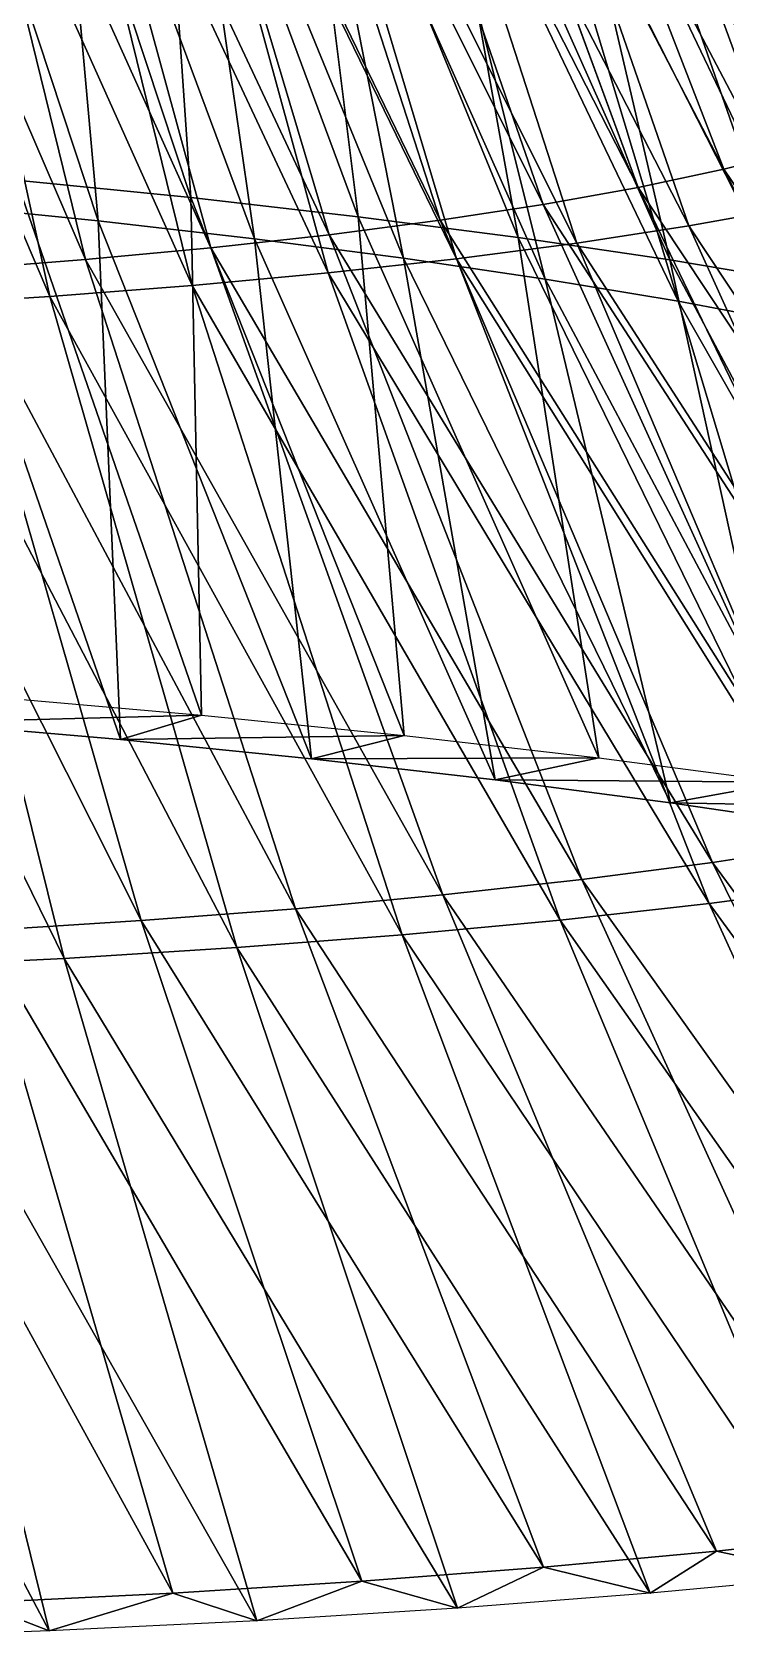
# Model space of a CAD drawing. Header units: metres. Extents: x -144 to 156, y -13 to 466.
# Drawn here: x 32.85 to 51.26, y -13.25 to 29.45 of the extents above; entities that cross this region are included whole.
import ezdxf

# ---------------------------------------------------------------- set-up
doc = ezdxf.new("R2010")
doc.units = ezdxf.units.M

msp = doc.modelspace()

# ---------------------------------------------------------------- linework, layer by layer
for points in [[(58.73519, 28.593943, -1009.2325), (50.476418, 44.28442, -1004.85474), (51.310165, 44.803314, -1008.30066), (51.310265, 44.803413, -1008.30054)], [(57.772804, 27.994986, -1005.2548), (49.401672, 43.780792, -1001.4739), (50.476418, 44.28442, -1004.85474), (50.476517, 44.28452, -1004.8546)], [(57.772804, 27.994986, -1005.2548), (50.476418, 44.28442, -1004.85474), (58.73519, 28.593943, -1009.2325), (58.73529, 28.594042, -1009.23236)], [(56.53222, 27.413645, -1001.3523), (48.091164, 43.29488, -998.1746), (49.401672, 43.780792, -1001.4739), (49.40177, 43.78089, -1001.47375)], [(56.53222, 27.413645, -1001.3523), (49.401672, 43.780792, -1001.4739), (57.772804, 27.994986, -1005.2548), (57.772903, 27.995085, -1005.2547)], [(55.019497, 26.852758, -997.54395), (46.55127, 42.829056, -994.97296), (48.091164, 43.29488, -998.1746), (48.091263, 43.29498, -998.1745)], [(55.019497, 26.852758, -997.54395), (48.091164, 43.29488, -998.1746), (56.53222, 27.413645, -1001.3523), (56.53232, 27.413744, -1001.3522)], [(53.242, 26.315058, -993.84827), (44.789497, 42.38559, -991.8845), (46.55127, 42.829056, -994.97296), (46.55137, 42.829155, -994.97284)], [(53.242, 26.315058, -993.84827), (46.55127, 42.829056, -994.97296), (55.019497, 26.852758, -997.54395), (55.019596, 26.852858, -997.5438)], [(59.605232, 26.451185, -995.59204), (50.987022, 42.38211, -992.7092), (52.676895, 42.893307, -996.2227), (52.676994, 42.893406, -996.2226)], [(51.20839, 25.803162, -990.28326), (42.814445, 41.966637, -988.9243), (44.789497, 42.38559, -991.8845), (44.789597, 42.38569, -991.8844)], [(51.20839, 25.803162, -990.28326), (44.789497, 42.38559, -991.8845), (53.242, 26.315058, -993.84827), (53.2421, 26.315157, -993.84814)], [(57.677746, 25.868114, -991.58453), (49.053665, 41.89545, -989.32), (50.987022, 42.38211, -992.7092), (50.98712, 42.38221, -992.7091)], [(57.677746, 25.868114, -991.58453), (50.987022, 42.38211, -992.7092), (59.605232, 26.451185, -995.59204), (59.60533, 26.451284, -995.5919)], [(48.928577, 25.319567, -986.86633), (40.635727, 41.574245, -986.1069), (42.814445, 41.966637, -988.9243), (42.814545, 41.966736, -988.9242)], [(48.928577, 25.319567, -986.86633), (42.814445, 41.966637, -988.9243), (51.20839, 25.803162, -990.28326), (51.20849, 25.80326, -990.28314)], [(55.472546, 25.313025, -987.71875), (46.88623, 41.435696, -986.07153), (49.053665, 41.89545, -989.32), (49.053764, 41.89555, -989.3199)], [(55.472546, 25.313025, -987.71875), (49.053665, 41.89545, -989.32), (57.677746, 25.868114, -991.58453), (57.677845, 25.868214, -991.5844)], [(46.413685, 24.866629, -983.61414), (38.26394, 41.21032, -983.44586), (40.635727, 41.574245, -986.1069), (40.635826, 41.574345, -986.10675)], [(46.413685, 24.866629, -983.61414), (40.635727, 41.574245, -986.1069), (48.928577, 25.319567, -986.86633), (48.928677, 25.319666, -986.8662)], [(53.000366, 24.788624, -984.0135), (44.495316, 41.005085, -982.9796), (46.88623, 41.435696, -986.07153), (46.88633, 41.435795, -986.0714)], [(53.000366, 24.788624, -984.0135), (46.88623, 41.435696, -986.07153), (55.472546, 25.313025, -987.71875), (55.472645, 25.313124, -987.7186)], [(43.675934, 24.446552, -980.54254), (35.710655, 40.87664, -980.9542), (38.26394, 41.21032, -983.44586), (38.264038, 41.21042, -983.44574)], [(43.675934, 24.446552, -980.54254), (38.26394, 41.21032, -983.44586), (46.413685, 24.866629, -983.61414), (46.413784, 24.866728, -983.614)], [(50.27327, 24.297466, -980.48694), (41.892517, 40.605713, -980.05945), (44.495316, 41.005085, -982.9796), (44.495415, 41.005184, -982.9795)], [(50.27327, 24.297466, -980.48694), (44.495316, 41.005085, -982.9796), (53.000366, 24.788624, -984.0135), (53.000465, 24.788723, -984.01337)], [(37.586258, 23.712997, -974.9998), (30.110159, 40.30635, -976.52673), (32.988304, 40.574825, -978.6441), (32.988403, 40.574924, -978.644)], [(40.728672, 24.061382, -977.6664), (32.988304, 40.574825, -978.6441), (35.710655, 40.87664, -980.9542), (35.710754, 40.87674, -980.9541)], [(37.586258, 23.712997, -974.9998), (32.988304, 40.574825, -978.6441), (40.728672, 24.061382, -977.6664), (40.72877, 24.061481, -977.66626)], [(40.728672, 24.061382, -977.6664), (35.710655, 40.87664, -980.9542), (43.675934, 24.446552, -980.54254), (43.676033, 24.446651, -980.5424)], [(47.3045, 23.841944, -977.15607), (39.090538, 40.239532, -977.3251), (41.892517, 40.605713, -980.05945), (41.892616, 40.605812, -980.0593)], [(47.3045, 23.841944, -977.15607), (41.892517, 40.605713, -980.05945), (50.27327, 24.297466, -980.48694), (50.27337, 24.297565, -980.4868)], [(34.264015, 23.403097, -972.5558), (27.090233, 40.07252, -974.6125), (30.110159, 40.30635, -976.52673), (30.110258, 40.30645, -976.5266)], [(34.264015, 23.403097, -972.5558), (30.110159, 40.30635, -976.52673), (37.586258, 23.712997, -974.9998), (37.586357, 23.713097, -974.9997)], [(44.108555, 23.424274, -974.0373), (36.103035, 39.90832, -974.79), (39.090538, 40.239532, -977.3251), (39.090637, 40.23963, -977.32495)], [(44.108555, 23.424274, -974.0373), (39.090538, 40.239532, -977.3251), (47.3045, 23.841944, -977.15607), (47.3046, 23.842043, -977.15594)], [(30.778114, 23.13319, -970.3462), (27.090233, 40.07252, -974.6125), (34.264015, 23.403097, -972.5558), (34.264114, 23.403196, -972.55566)], [(40.70099, 23.046495, -971.14575), (32.94456, 39.613697, -972.46643), (36.103035, 39.90832, -974.79), (36.103134, 39.90842, -974.78986)], [(40.70099, 23.046495, -971.14575), (36.103035, 39.90832, -974.79), (44.108555, 23.424274, -974.0373), (44.108654, 23.424374, -974.0372)], [(33.318375, 22.417763, -966.0994), (26.177015, 39.139763, -968.49817), (29.630495, 39.357094, -970.3657), (29.630594, 39.357193, -970.3656)], [(37.09841, 22.710445, -968.4955), (29.630495, 39.357094, -970.3657), (32.94456, 39.613697, -972.46643), (32.94466, 39.613796, -972.4663)], [(33.318375, 22.417763, -966.0994), (29.630495, 39.357094, -970.3657), (37.09841, 22.710445, -968.4955), (37.09851, 22.710545, -968.49536)], [(37.05605, 25.048927, -1087.5082), (36.091393, 39.124905, -1073.7601), (32.26643, 39.56456, -1076.0605), (32.26653, 39.56466, -1076.0604)], [(37.05605, 25.048927, -1087.5082), (32.26643, 39.56456, -1076.0605), (32.43159, 25.514885, -1089.8682), (32.43169, 25.514984, -1089.868)], [(37.09841, 22.710445, -968.4955), (32.94456, 39.613697, -972.46643), (40.70099, 23.046495, -971.14575), (40.701088, 23.046595, -971.1456)], [(29.379318, 22.169872, -963.96924), (26.177015, 39.139763, -968.49817), (33.318375, 22.417763, -966.0994), (33.318474, 22.417862, -966.0993)], [(34.59764, 24.430103, -1083.1985), (33.33535, 38.54029, -1069.6295), (29.808031, 38.945732, -1071.7509), (29.80813, 38.94583, -1071.7507)], [(34.59764, 24.430103, -1083.1985), (29.808031, 38.945732, -1071.7509), (30.282797, 24.864864, -1085.4005), (30.282896, 24.864964, -1085.4004)], [(41.50161, 24.537941, -1084.8346), (39.743805, 38.648647, -1071.2012), (36.091393, 39.124905, -1073.7601), (36.09149, 39.125004, -1073.76)], [(41.50161, 24.537941, -1084.8346), (36.091393, 39.124905, -1073.7601), (37.05605, 25.048927, -1087.5082), (37.05615, 25.049026, -1087.508)], [(38.745567, 23.953327, -1080.7039), (36.703556, 38.101093, -1067.2697), (33.33535, 38.54029, -1069.6295), (33.33545, 38.54039, -1069.6294)], [(38.745567, 23.953327, -1080.7039), (33.33535, 38.54029, -1069.6295), (34.59764, 24.430103, -1083.1985), (34.59774, 24.430202, -1083.1984)], [(45.74662, 23.984411, -1081.8604), (43.20586, 38.138107, -1068.396), (39.743805, 38.648647, -1071.2012), (39.743904, 38.648746, -1071.201)], [(45.74662, 23.984411, -1081.8604), (39.743805, 38.648647, -1071.2012), (41.50161, 24.537941, -1084.8346), (41.50171, 24.53804, -1084.8345)], [(42.70637, 23.436857, -1077.9288), (39.896217, 37.63028, -1064.6827), (36.703556, 38.101093, -1067.2697), (36.703655, 38.101192, -1067.2695)], [(42.70637, 23.436857, -1077.9288), (36.703556, 38.101093, -1067.2697), (38.745567, 23.953327, -1080.7039), (38.745667, 23.953426, -1080.7037)], [(49.770397, 23.391037, -1078.6001), (46.4607, 37.59577, -1065.3584), (43.20586, 38.138107, -1068.396), (43.20596, 38.138206, -1068.3959)], [(49.770397, 23.391037, -1078.6001), (43.20586, 38.138107, -1068.396), (45.74662, 23.984411, -1081.8604), (45.74672, 23.98451, -1081.8602)], [(46.46075, 22.88321, -1074.8868), (42.897793, 37.130146, -1061.8815), (39.896217, 37.63028, -1064.6827), (39.896317, 37.63038, -1064.6826)], [(46.46075, 22.88321, -1074.8868), (39.896217, 37.63028, -1064.6827), (42.70637, 23.436857, -1077.9288), (42.70647, 23.436956, -1077.9287)], [(53.553333, 22.760708, -1075.0696), (49.49247, 37.024284, -1062.103), (46.4607, 37.59577, -1065.3584), (46.4608, 37.59587, -1065.3583)], [(53.553333, 22.760708, -1075.0696), (46.4607, 37.59577, -1065.3584), (49.770397, 23.391037, -1078.6001), (49.770496, 23.391136, -1078.6)], [(49.990425, 22.295082, -1071.5927), (45.693645, 36.603127, -1058.8795), (42.897793, 37.130146, -1061.8815), (42.897892, 37.130245, -1061.8813)], [(49.990425, 22.295082, -1071.5927), (42.897793, 37.130146, -1061.8815), (46.46075, 22.88321, -1074.8868), (46.46085, 22.883308, -1074.8867)], [(57.077007, 22.096497, -1071.2861), (52.286392, 36.42643, -1058.6459), (49.49247, 37.024284, -1062.103), (49.49257, 37.024384, -1062.1029)], [(57.077007, 22.096497, -1071.2861), (49.49247, 37.024284, -1062.103), (53.553333, 22.760708, -1075.0696), (53.553432, 22.760807, -1075.0695)], [(53.27818, 21.67534, -1068.0625), (48.27016, 36.051792, -1055.6913), (45.693645, 36.603127, -1058.8795), (45.693745, 36.603226, -1058.8794)], [(53.27818, 21.67534, -1068.0625), (45.693645, 36.603127, -1058.8795), (49.990425, 22.295082, -1071.5927), (49.990524, 22.295181, -1071.5925)], [(56.308006, 21.027004, -1064.3135), (50.61479, 35.47883, -1052.3326), (48.27016, 36.051792, -1055.6913), (48.27026, 36.05189, -1055.6912)], [(56.308006, 21.027004, -1064.3135), (48.27016, 36.051792, -1055.6913), (53.27818, 21.67534, -1068.0625), (53.27828, 21.67544, -1068.0624)], [(59.065155, 20.35323, -1060.3638), (52.71611, 34.887024, -1048.8196), (50.61479, 35.47883, -1052.3326), (50.61489, 35.478928, -1052.3325)], [(59.065155, 20.35323, -1060.3638), (50.61479, 35.47883, -1052.3326), (56.308006, 21.027004, -1064.3135), (56.308105, 21.027103, -1064.3134)], [(62.15459, 9.577186, -991.58966), (51.20839, 25.803162, -990.28326), (53.242, 26.315058, -993.84827), (53.2421, 26.315157, -993.84814)], [(59.763187, 8.975226, -987.39746), (48.928577, 25.319567, -986.86633), (51.20839, 25.803162, -990.28326), (51.20849, 25.80326, -990.28314)], [(59.763187, 8.975226, -987.39746), (51.20839, 25.803162, -990.28326), (62.15459, 9.577186, -991.58966), (62.15469, 9.577286, -991.58954)], [(37.33803, 11.294931, -1103.2303), (32.43159, 25.514885, -1089.8682), (31.776243, 11.781978, -1105.5977), (31.776342, 11.782078, -1105.5975)], [(37.33803, 11.294931, -1103.2303), (37.05605, 25.048927, -1087.5082), (32.43159, 25.514885, -1089.8682), (32.43169, 25.514984, -1089.868)], [(57.082268, 8.406548, -983.3794), (46.413685, 24.866629, -983.61414), (48.928577, 25.319567, -986.86633), (48.928677, 25.319666, -986.8662)], [(57.082268, 8.406548, -983.3794), (48.928577, 25.319567, -986.86633), (59.763187, 8.975226, -987.39746), (59.763287, 8.975327, -987.39734)], [(35.189236, 10.64491, -1098.7627), (30.282797, 24.864864, -1085.4005), (29.947525, 11.103928, -1100.9938), (29.947624, 11.104028, -1100.9937)], [(35.189236, 10.64491, -1098.7627), (34.59764, 24.430103, -1083.1985), (30.282797, 24.864864, -1085.4005), (30.282896, 24.864964, -1085.4004)], [(42.717915, 10.752858, -1100.4849), (41.50161, 24.537941, -1084.8346), (37.05605, 25.048927, -1087.5082), (37.05615, 25.049026, -1087.508)], [(42.717915, 10.752858, -1100.4849), (37.05605, 25.048927, -1087.5082), (37.33803, 11.294931, -1103.2303), (37.33813, 11.295032, -1103.2302)], [(54.124905, 7.87392, -979.555), (43.675934, 24.446552, -980.54254), (46.413685, 24.866629, -983.61414), (46.413784, 24.866728, -983.614)], [(54.124905, 7.87392, -979.555), (46.413685, 24.866629, -983.61414), (57.082268, 8.406548, -983.3794), (57.082367, 8.406648, -983.3793)], [(61.154053, 7.8756046, -980.52655), (50.27327, 24.297466, -980.48694), (53.000366, 24.788624, -984.0135), (53.000465, 24.788723, -984.01337)], [(40.259506, 10.134033, -1096.1752), (38.745567, 23.953327, -1080.7039), (34.59764, 24.430103, -1083.1985), (34.59774, 24.430202, -1083.1984)], [(40.259506, 10.134033, -1096.1752), (34.59764, 24.430103, -1083.1985), (35.189236, 10.64491, -1098.7627), (35.189335, 10.64501, -1098.7626)], [(50.905464, 7.3799343, -975.94293), (40.728672, 24.061382, -977.6664), (43.675934, 24.446552, -980.54254), (43.676033, 24.446651, -980.5424)], [(47.889668, 10.158399, -1097.3745), (45.74662, 23.984411, -1081.8604), (41.50161, 24.537941, -1084.8346), (41.50171, 24.53804, -1084.8345)], [(47.889668, 10.158399, -1097.3745), (41.50161, 24.537941, -1084.8346), (42.717915, 10.752858, -1100.4849), (42.718014, 10.752958, -1100.4847)], [(50.905464, 7.3799343, -975.94293), (43.675934, 24.446552, -980.54254), (54.124905, 7.87392, -979.555), (54.125004, 7.87402, -979.5549)], [(47.43967, 6.926998, -972.5608), (37.586258, 23.712997, -974.9998), (40.728672, 24.061382, -977.6664), (40.72877, 24.061481, -977.66626)], [(45.133625, 9.573786, -1093.2438), (42.70637, 23.436857, -1077.9288), (38.745567, 23.953327, -1080.7039), (38.745667, 23.953426, -1080.7037)], [(45.133625, 9.573786, -1093.2438), (38.745567, 23.953327, -1080.7039), (40.259506, 10.134033, -1096.1752), (40.259605, 10.134133, -1096.175)], [(47.43967, 6.926998, -972.5608), (40.728672, 24.061382, -977.6664), (50.905464, 7.3799343, -975.94293), (50.905563, 7.3800344, -975.9428)], [(52.828117, 9.514448, -1093.9144), (49.770397, 23.391037, -1078.6001), (45.74662, 23.984411, -1081.8604), (45.74672, 23.98451, -1081.8602)], [(52.828117, 9.514448, -1093.9144), (45.74662, 23.984411, -1081.8604), (47.889668, 10.158399, -1097.3745), (47.889767, 10.158499, -1097.3744)], [(57.98449, 7.304759, -976.42773), (47.3045, 23.841944, -977.15607), (50.27327, 24.297466, -980.48694), (50.27337, 24.297565, -980.4868)], [(57.98449, 7.304759, -976.42773), (50.27327, 24.297466, -980.48694), (61.154053, 7.8756046, -980.52655), (61.154152, 7.875705, -980.5264)], [(43.74438, 6.5173206, -969.42505), (34.264015, 23.403097, -972.5558), (37.586258, 23.712997, -974.9998), (37.586357, 23.713097, -974.9997)], [(43.74438, 6.5173206, -969.42505), (37.586258, 23.712997, -974.9998), (47.43967, 6.926998, -972.5608), (47.43977, 6.9270983, -972.56067)], [(54.53404, 6.7753267, -972.5565), (44.108555, 23.424274, -974.0373), (47.3045, 23.841944, -977.15607), (47.3046, 23.842043, -977.15594)], [(54.53404, 6.7753267, -972.5565), (47.3045, 23.841944, -977.15607), (57.98449, 7.304759, -976.42773), (57.98459, 7.304859, -976.4276)], [(35.738407, 5.8355, -963.95264), (27.145569, 22.90459, -968.38184), (30.778114, 23.13319, -970.3462), (30.778214, 23.13329, -970.34607)], [(39.83762, 6.152896, -966.551), (30.778114, 23.13319, -970.3462), (34.264015, 23.403097, -972.5558), (34.264114, 23.403196, -972.55566)], [(35.738407, 5.8355, -963.95264), (30.778114, 23.13319, -970.3462), (39.83762, 6.152896, -966.551), (39.83772, 6.152996, -966.5509)], [(39.83762, 6.152896, -966.551), (34.264015, 23.403097, -972.5558), (43.74438, 6.5173206, -969.42505), (43.74448, 6.517421, -969.4249)], [(50.819553, 6.2898903, -968.9317), (40.70099, 23.046495, -971.14575), (44.108555, 23.424274, -974.0373), (44.108654, 23.424374, -974.0372)], [(49.78787, 8.966893, -1089.9829), (46.46075, 22.88321, -1074.8868), (42.70637, 23.436857, -1077.9288), (42.70647, 23.436956, -1077.9287)], [(49.78787, 8.966893, -1089.9829), (42.70637, 23.436857, -1077.9288), (45.133625, 9.573786, -1093.2438), (45.133724, 9.573886, -1093.2437)], [(50.819553, 6.2898903, -968.9317), (44.108555, 23.424274, -974.0373), (54.53404, 6.7753267, -972.5565), (54.534138, 6.775427, -972.5564)], [(57.50919, 8.824143, -1090.1216), (53.553333, 22.760708, -1075.0696), (49.770397, 23.391037, -1078.6001), (49.770496, 23.391136, -1078.6)], [(57.50919, 8.824143, -1090.1216), (49.770397, 23.391037, -1078.6001), (52.828117, 9.514448, -1093.9144), (52.828217, 9.514548, -1093.9143)], [(31.466751, 5.566681, -961.64264), (27.145569, 22.90459, -968.38184), (35.738407, 5.8355, -963.95264), (35.738506, 5.8356, -963.9525)], [(42.67202, 5.4602423, -962.49066), (33.318375, 22.417763, -966.0994), (37.09841, 22.710445, -968.4955), (37.09851, 22.710545, -968.49536)], [(46.85911, 5.850816, -965.571), (37.09841, 22.710445, -968.4955), (40.70099, 23.046495, -971.14575), (40.701088, 23.046595, -971.1456)], [(42.67202, 5.4602423, -962.49066), (37.09841, 22.710445, -968.4955), (46.85911, 5.850816, -965.571), (46.85921, 5.850916, -965.57086)], [(46.85911, 5.850816, -965.571), (40.70099, 23.046495, -971.14575), (50.819553, 6.2898903, -968.9317), (50.819653, 6.2899904, -968.9316)], [(54.19955, 8.316316, -1086.4083), (49.990425, 22.295082, -1071.5927), (46.46075, 22.88321, -1074.8868), (46.46085, 22.883308, -1074.8867)], [(54.19955, 8.316316, -1086.4083), (46.46075, 22.88321, -1074.8868), (49.78787, 8.966893, -1089.9829), (49.787968, 8.966993, -1089.9828)], [(38.27867, 5.1200714, -959.7059), (29.379318, 22.169872, -963.96924), (33.318375, 22.417763, -966.0994), (33.318474, 22.417862, -966.0993)], [(38.27867, 5.1200714, -959.7059), (33.318375, 22.417763, -966.0994), (42.67202, 5.4602423, -962.49066), (42.67212, 5.4603424, -962.49054)], [(58.34718, 7.6252213, -1082.5375), (53.27818, 21.67534, -1068.0625), (49.990425, 22.295082, -1071.5927), (49.990524, 22.295181, -1071.5925)], [(58.34718, 7.6252213, -1082.5375), (49.990425, 22.295082, -1071.5927), (54.19955, 8.316316, -1086.4083), (54.19965, 8.316416, -1086.4082)], [(33.7005, 4.8319635, -957.2301), (25.300379, 21.967983, -962.11536), (29.379318, 22.169872, -963.96924), (29.379417, 22.169971, -963.9691)], [(28.959755, 4.5973167, -955.07544), (25.300379, 21.967983, -962.11536), (33.7005, 4.8319635, -957.2301), (33.7006, 4.8320637, -957.23)], [(33.7005, 4.8319635, -957.2301), (29.379318, 22.169872, -963.96924), (38.27867, 5.1200714, -959.7059), (38.27877, 5.1201715, -959.70575)], [(29.947525, 11.103928, -1100.9938), (31.776243, 11.781978, -1105.5977), (37.33803, 11.294931, -1103.2303), (37.33813, 11.295032, -1103.2302)], [(37.33803, 11.294931, -1103.2303), (35.189236, 10.64491, -1098.7627), (29.947525, 11.103928, -1100.9938), (29.947624, 11.104028, -1100.9937)], [(35.189236, 10.64491, -1098.7627), (37.33803, 11.294931, -1103.2303), (42.717915, 10.752858, -1100.4849), (42.718014, 10.752958, -1100.4847)], [(42.717915, 10.752858, -1100.4849), (40.259506, 10.134033, -1096.1752), (35.189236, 10.64491, -1098.7627), (35.189335, 10.64501, -1098.7626)], [(40.259506, 10.134033, -1096.1752), (42.717915, 10.752858, -1100.4849), (47.889668, 10.158399, -1097.3745), (47.889767, 10.158499, -1097.3744)], [(47.889668, 10.158399, -1097.3745), (45.133625, 9.573786, -1093.2438), (40.259506, 10.134033, -1096.1752), (40.259605, 10.134133, -1096.175)], [(45.133625, 9.573786, -1093.2438), (47.889668, 10.158399, -1097.3745), (52.828117, 9.514448, -1093.9144), (52.828217, 9.514548, -1093.9143)], [(52.828117, 9.514448, -1093.9144), (49.78787, 8.966893, -1089.9829), (45.133625, 9.573786, -1093.2438), (45.133724, 9.573886, -1093.2437)], [(49.78787, 8.966893, -1089.9829), (52.828117, 9.514448, -1093.9144), (57.50919, 8.824143, -1090.1216), (57.50929, 8.824244, -1090.1215)], [(57.50919, 8.824143, -1090.1216), (54.19955, 8.316316, -1086.4083), (49.78787, 8.966893, -1089.9829), (49.787968, 8.966993, -1089.9828)], [(63.205505, -9.320726, -974.3863), (50.905464, 7.3799343, -975.94293), (54.124905, 7.87392, -979.555), (54.125004, 7.87402, -979.5549)], [(59.422424, -9.901197, -970.14185), (47.43967, 6.926998, -972.5608), (50.905464, 7.3799343, -975.94293), (50.905563, 7.3800344, -975.9428)], [(59.422424, -9.901197, -970.14185), (50.905464, 7.3799343, -975.94293), (63.205505, -9.320726, -974.3863), (63.205605, -9.320626, -974.38617)], [(55.34985, -10.433431, -966.1676), (43.74438, 6.5173206, -969.42505), (47.43967, 6.926998, -972.5608), (47.43977, 6.9270983, -972.56067)], [(55.34985, -10.433431, -966.1676), (47.43967, 6.926998, -972.5608), (59.422424, -9.901197, -970.14185), (59.422523, -9.901097, -970.1417)], [(51.00761, -10.914835, -962.48285), (39.83762, 6.152896, -966.551), (43.74438, 6.5173206, -969.42505), (43.74448, 6.517421, -969.4249)], [(51.00761, -10.914835, -962.48285), (43.74438, 6.5173206, -969.42505), (55.34985, -10.433431, -966.1676), (55.34995, -10.433331, -966.1675)], [(63.051, -10.505805, -966.75543), (50.819553, 6.2898903, -968.9317), (54.53404, 6.7753267, -972.5565), (54.534138, 6.775427, -972.5564)], [(46.41687, -11.3430605, -959.10565), (35.738407, 5.8355, -963.95264), (39.83762, 6.152896, -966.551), (39.83772, 6.152996, -966.5509)], [(46.41687, -11.3430605, -959.10565), (39.83762, 6.152896, -966.551), (51.00761, -10.914835, -962.48285), (51.00771, -10.914735, -962.4827)], [(58.729736, -11.070539, -962.53845), (46.85911, 5.850816, -965.571), (50.819553, 6.2898903, -968.9317), (50.819653, 6.2899904, -968.9316)], [(58.729736, -11.070539, -962.53845), (50.819553, 6.2898903, -968.9317), (63.051, -10.505805, -966.75543), (63.051098, -10.505705, -966.7553)], [(36.58047, -12.031908, -953.33795), (27.0434, 5.347744, -959.6322), (31.466751, 5.566681, -961.64264), (31.46685, 5.566781, -961.6425)], [(41.59999, -11.716023, -956.05237), (31.466751, 5.566681, -961.64264), (35.738407, 5.8355, -963.95264), (35.738506, 5.8356, -963.9525)], [(36.58047, -12.031908, -953.33795), (31.466751, 5.566681, -961.64264), (41.59999, -11.716023, -956.05237), (41.60009, -11.715923, -956.05225)], [(41.59999, -11.716023, -956.05237), (35.738407, 5.8355, -963.95264), (46.41687, -11.3430605, -959.10565), (46.41697, -11.34296, -959.1055)], [(54.122345, -11.581338, -958.6287), (42.67202, 5.4602423, -962.49066), (46.85911, 5.850816, -965.571), (46.85921, 5.850916, -965.57086)], [(54.122345, -11.581338, -958.6287), (46.85911, 5.850816, -965.571), (58.729736, -11.070539, -962.53845), (58.729836, -11.070439, -962.5383)], [(31.382702, -12.289175, -950.9755), (27.0434, 5.347744, -959.6322), (36.58047, -12.031908, -953.33795), (36.58057, -12.031808, -953.3378)], [(49.25127, -12.035714, -955.0453), (38.27867, 5.1200714, -959.7059), (42.67202, 5.4602423, -962.49066), (42.67212, 5.4603424, -962.49054)], [(49.25127, -12.035714, -955.0453), (42.67202, 5.4602423, -962.49066), (54.122345, -11.581338, -958.6287), (54.122444, -11.581238, -958.6286)], [(38.814224, -12.766624, -948.9254), (28.959755, 4.5973167, -955.07544), (33.7005, 4.8319635, -957.2301), (33.7006, 4.8320637, -957.23)], [(44.14025, -12.431452, -951.8056), (33.7005, 4.8319635, -957.2301), (38.27867, 5.1200714, -959.7059), (38.27877, 5.1201715, -959.70575)], [(38.814224, -12.766624, -948.9254), (33.7005, 4.8319635, -957.2301), (44.14025, -12.431452, -951.8056), (44.14035, -12.431352, -951.8055)], [(44.14025, -12.431452, -951.8056), (38.27867, 5.1200714, -959.7059), (49.25127, -12.035714, -955.0453), (49.25137, -12.035614, -955.04517)], [(33.299057, -13.039601, -946.4187), (24.07956, 4.4172783, -953.2523), (28.959755, 4.5973167, -955.07544), (28.959854, 4.597417, -955.0753)], [(27.621662, -13.249049, -944.29785), (24.07956, 4.4172783, -953.2523), (33.299057, -13.039601, -946.4187), (33.299156, -13.039501, -946.4186)], [(33.299057, -13.039601, -946.4187), (28.959755, 4.5973167, -955.07544), (38.814224, -12.766624, -948.9254), (38.814323, -12.766524, -948.9253)], [(54.122345, -11.581338, -958.6287), (51.00761, -10.914835, -962.48285), (55.34985, -10.433431, -966.1676), (55.34995, -10.433331, -966.1675)], [(49.25127, -12.035714, -955.0453), (46.41687, -11.3430605, -959.10565), (51.00761, -10.914835, -962.48285), (51.00771, -10.914735, -962.4827)], [(51.00761, -10.914835, -962.48285), (54.122345, -11.581338, -958.6287), (49.25127, -12.035714, -955.0453), (49.25137, -12.035614, -955.04517)], [(44.14025, -12.431452, -951.8056), (41.59999, -11.716023, -956.05237), (46.41687, -11.3430605, -959.10565), (46.41697, -11.34296, -959.1055)], [(46.41687, -11.3430605, -959.10565), (49.25127, -12.035714, -955.0453), (44.14025, -12.431452, -951.8056), (44.14035, -12.431352, -951.8055)], [(38.814224, -12.766624, -948.9254), (36.58047, -12.031908, -953.33795), (41.59999, -11.716023, -956.05237), (41.60009, -11.715923, -956.05225)], [(41.59999, -11.716023, -956.05237), (44.14025, -12.431452, -951.8056), (38.814224, -12.766624, -948.9254), (38.814323, -12.766524, -948.9253)], [(31.382702, -12.289175, -950.9755), (33.299057, -13.039601, -946.4187), (27.621662, -13.249049, -944.29785), (27.621761, -13.248949, -944.2977)], [(33.299057, -13.039601, -946.4187), (31.382702, -12.289175, -950.9755), (36.58047, -12.031908, -953.33795), (36.58057, -12.031808, -953.3378)], [(36.58047, -12.031908, -953.33795), (38.814224, -12.766624, -948.9254), (33.299057, -13.039601, -946.4187), (33.299156, -13.039501, -946.4186)]]:
    msp.add_3dface(points)

doc.saveas('drawing.dxf')
